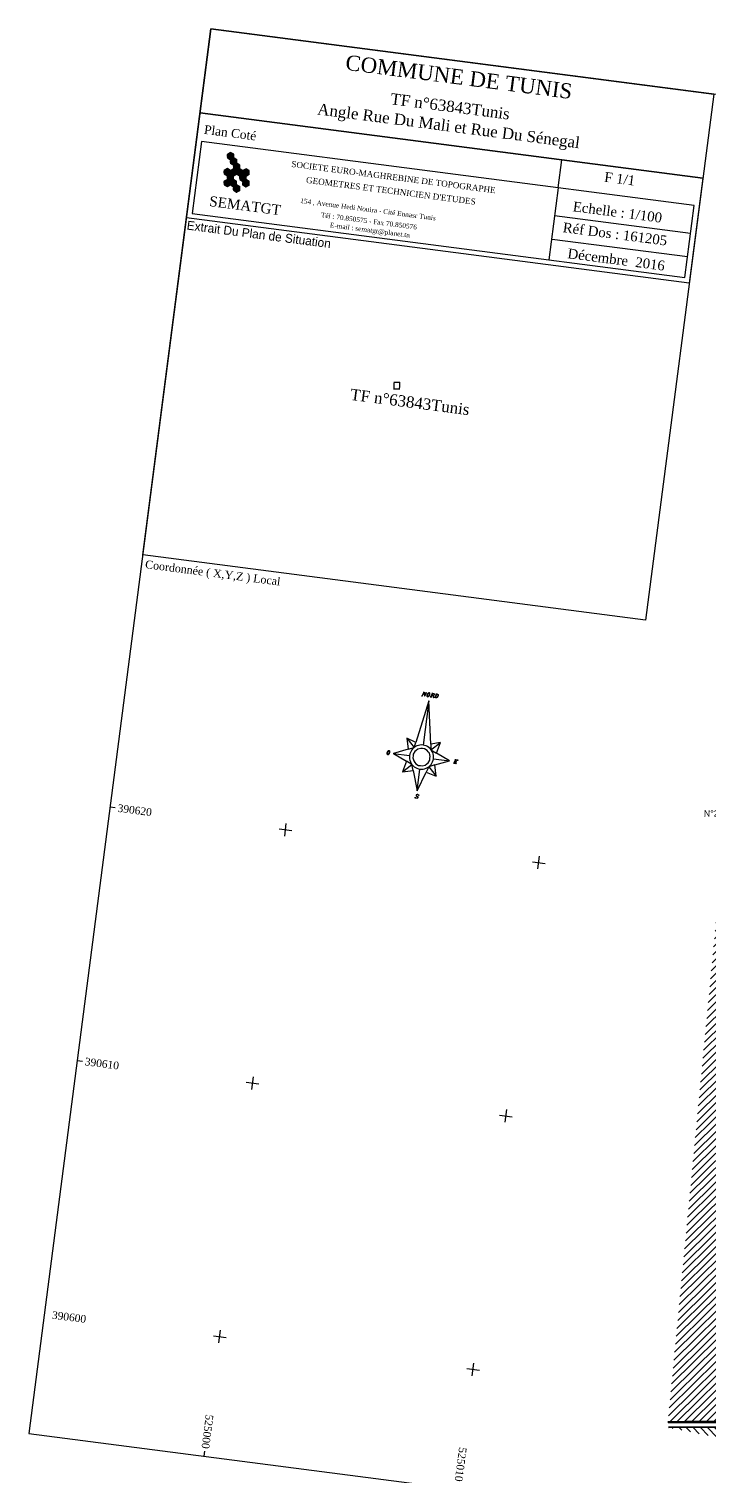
# Model space of a CAD drawing. Header units: millimetres. Extents: x 2804 to 3317, y 6834 to 7064.
# Drawn here: x 3237.6 to 3264.3, y 6948.6 to 7005.3 of the extents above; entities that cross this region are included whole.
import ezdxf
from ezdxf.enums import TextEntityAlignment as Align

# ---------------------------------------------------------------- set-up
doc = ezdxf.new("R2010")
doc.units = ezdxf.units.MM
for name, color, linetype, lineweight in [('Annotation', 7, 'Continuous', 30), ('Bati', 1, 'Continuous', 40), ('cadre', 7, 'Continuous', 30), ('Carroyage(4)', 7, 'Continuous', 30), ('Hachures', 8, 'Continuous', 20), ('Legende', 7, 'Continuous', 30), ('MiseEnPage', 7, 'Continuous', 30), ('Murs', 11, 'Continuous', 40), ('Nord', 7, 'Continuous', 30), ('Toponymie', 6, 'Continuous', 30)]:
    doc.layers.add(name, color=color, linetype=linetype, lineweight=lineweight)
doc.styles.add('ROMANC', font='romantic.ttf')
doc.styles.add('sta', font='LBRITE.TTF')
doc.styles.add('style2', font='swiss.ttf')
doc.styles.add('Times 3.0', font='times.ttf', dxfattribs={"width": 0.99, "height": 0.3})

# ---------------------------------------------------------------- blocks, each defined once
blk = doc.blocks.new('BL2628', base_point=(1.34, 1))
for points in [[(1.25, 1.31), (1.51, 1.31), (1.6, 1.27), (1.63, 1.24), (1.66, 1.16), (1.66, 1.04), (1.63, 0.92), (1.57, 0.8), (1.51, 0.75), (1.45, 0.72), (1.34, 0.69), (1.07, 0.69)], [(1.19, 0.72), (1.09, 0.69)], [(1.19, 0.75), (1.13, 0.69)], [(1.34, 1.31), (1.16, 0.69)], [(1.37, 1.31), (1.19, 0.69)], [(1.19, 0.72), (1.28, 0.69)], [(1.4, 1.31), (1.22, 0.69)], [(1.22, 0.75), (1.25, 0.69)], [(1.28, 1.3), (1.36, 1.27)], [(1.31, 1.3), (1.34, 1.24)], [(1.51, 1.3), (1.57, 1.24), (1.6, 1.16), (1.6, 1.04), (1.57, 0.92), (1.51, 0.8), (1.42, 0.71), (1.34, 0.69)], [(1.42, 1.3), (1.36, 1.24)], [(1.45, 1.3), (1.36, 1.27)], [(1.57, 1.27), (1.6, 1.24), (1.63, 1.16), (1.63, 1.04), (1.6, 0.92), (1.54, 0.8), (1.48, 0.75)]]:
    blk.add_lwpolyline(points)
blk = doc.blocks.new('BL155', base_point=(1.5, 1))
for points in [[(1.5, 1.498), (1.417, 1.026), (1.312, 1.06), (1.343, 0.939), (1.188, 0.873), (1.343, 0.806), (1.312, 0.685), (1.428, 0.714), (1.5, 0.498), (1.572, 0.714), (1.688, 0.685), (1.657, 0.806), (1.812, 0.873), (1.657, 0.939), (1.688, 1.06), (1.583, 1.026), (1.5, 1.498)], [(1.5, 1.498), (1.5, 1.006)], [(1.312, 1.06), (1.406, 0.967)], [(1.343, 0.939), (1.406, 0.967), (1.417, 1.026)], [(1.594, 0.873), (1.594, 0.892), (1.58, 0.926), (1.567, 0.939), (1.553, 0.953), (1.52, 0.967), (1.5, 0.967), (1.48, 0.967), (1.447, 0.953), (1.433, 0.939), (1.42, 0.926), (1.406, 0.892), (1.406, 0.873), (1.406, 0.853), (1.42, 0.82), (1.433, 0.806), (1.447, 0.792), (1.48, 0.779), (1.5, 0.779), (1.52, 0.779), (1.553, 0.792), (1.567, 0.806), (1.58, 0.82), (1.594, 0.853), (1.594, 0.873)], [(1.583, 1.026), (1.593, 0.967), (1.657, 0.939)], [(1.593, 0.967), (1.687, 1.06)], [(1.187, 0.873), (1.367, 0.873)], [(1.427, 0.714), (1.406, 0.779), (1.343, 0.806)], [(1.657, 0.806), (1.593, 0.779), (1.572, 0.714)], [(1.633, 0.873), (1.812, 0.873)], [(1.312, 0.685), (1.406, 0.779)], [(1.5, 0.498), (1.5, 0.74)], [(1.593, 0.779), (1.687, 0.685)]]:
    blk.add_lwpolyline(points)
blk.add_lwpolyline([(1.633, 0.873, 1.002008), (1.367, 0.873, 1.002008), (1.633, 0.873)], format="xyb")
blk = doc.blocks.new('BL2643', base_point=(1.34, 1))
for points in [[(1.34, 1.27), (1.31, 1.21), (1.31, 1.16), (1.34, 1.1), (1.51, 1.01), (1.57, 0.95), (1.6, 0.89), (1.6, 0.8), (1.57, 0.74), (1.54, 0.71), (1.46, 0.69), (1.34, 0.69), (1.25, 0.71), (1.22, 0.74), (1.19, 0.8), (1.19, 0.86), (1.16, 0.69), (1.19, 0.75), (1.22, 0.75)], [(1.66, 1.24), (1.69, 1.24), (1.72, 1.31), (1.69, 1.13), (1.69, 1.19), (1.66, 1.24), (1.63, 1.27), (1.54, 1.31), (1.43, 1.31), (1.34, 1.27), (1.28, 1.22), (1.28, 1.13), (1.31, 1.07), (1.37, 1.01), (1.54, 0.92), (1.57, 0.86), (1.57, 0.78), (1.54, 0.72)], [(1.31, 1.13), (1.34, 1.07), (1.54, 0.95), (1.57, 0.89)]]:
    blk.add_lwpolyline(points)
blk = doc.blocks.new('BL2639', base_point=(1.32, 1))
for points in [[(1.46, 1.31), (1.37, 1.27), (1.31, 1.21), (1.25, 1.13), (1.22, 1.04), (1.19, 0.92), (1.19, 0.83), (1.22, 0.75), (1.25, 0.72), (1.31, 0.69), (1.4, 0.69), (1.48, 0.72), (1.54, 0.78), (1.6, 0.86), (1.63, 0.95), (1.66, 1.07), (1.66, 1.16), (1.63, 1.24), (1.6, 1.27), (1.54, 1.31), (1.46, 1.31)], [(1.34, 1.21), (1.28, 1.13), (1.25, 1.04), (1.22, 0.92), (1.22, 0.8), (1.25, 0.75)], [(1.46, 1.31), (1.4, 1.27), (1.34, 1.19), (1.31, 1.13), (1.28, 1.04), (1.25, 0.92), (1.25, 0.78), (1.28, 0.72), (1.31, 0.69)], [(1.4, 0.69), (1.46, 0.72), (1.51, 0.8), (1.54, 0.86), (1.57, 0.95), (1.6, 1.07), (1.6, 1.21), (1.57, 1.27), (1.54, 1.31)], [(1.51, 0.78), (1.57, 0.86), (1.6, 0.95), (1.63, 1.07), (1.63, 1.19), (1.6, 1.24)]]:
    blk.add_lwpolyline(points)
blk = doc.blocks.new('BL2638', base_point=(1.37, 1))
for points in [[(1.1, 0.69), (1.28, 0.69)], [(1.19, 0.72), (1.13, 0.69)], [(1.37, 1.31), (1.19, 0.72)], [(1.19, 0.72), (1.25, 0.69)], [(1.28, 1.31), (1.43, 1.31)], [(1.31, 1.31), (1.4, 1.27)], [(1.34, 1.31), (1.4, 1.24)], [(1.37, 1.31), (1.57, 0.69)], [(1.4, 1.31), (1.57, 0.78)], [(1.43, 1.31), (1.6, 0.78)], [(1.76, 1.27), (1.6, 0.78), (1.57, 0.69)], [(1.66, 1.31), (1.85, 1.31)], [(1.69, 1.31), (1.76, 1.27)], [(1.82, 1.31), (1.76, 1.27)]]:
    blk.add_lwpolyline(points)
blk = doc.blocks.new('BL2642', base_point=(1.35, 1))
for points in [[(1.1, 0.69), (1.34, 0.69)], [(1.22, 0.72), (1.12, 0.69)], [(1.22, 0.74), (1.16, 0.69)], [(1.37, 1.31), (1.19, 0.69)], [(1.4, 1.31), (1.22, 0.69)], [(1.22, 0.72), (1.31, 0.69)], [(1.43, 1.31), (1.25, 0.69)], [(1.25, 0.74), (1.28, 0.69)], [(1.28, 1.31), (1.6, 1.31), (1.69, 1.27), (1.73, 1.21), (1.73, 1.16), (1.69, 1.07), (1.66, 1.04), (1.57, 1.01), (1.34, 1.01)], [(1.31, 1.31), (1.4, 1.27)], [(1.34, 1.31), (1.37, 1.24)], [(1.46, 1.31), (1.4, 1.24)], [(1.48, 1.31), (1.4, 1.27)], [(1.45, 1.01), (1.51, 0.98), (1.54, 0.95), (1.6, 0.77), (1.63, 0.74), (1.66, 0.74), (1.69, 0.77)], [(1.54, 0.95), (1.57, 0.72), (1.6, 0.69), (1.66, 0.69), (1.69, 0.77), (1.69, 0.8)], [(1.6, 1.31), (1.63, 1.27), (1.66, 1.21), (1.66, 1.16), (1.63, 1.07), (1.57, 1.01)], [(1.6, 0.74), (1.63, 0.72), (1.66, 0.72)], [(1.66, 1.27), (1.69, 1.21), (1.69, 1.16), (1.66, 1.07), (1.63, 1.04)]]:
    blk.add_lwpolyline(points)
blk = doc.blocks.new('BL2629', base_point=(1.34, 1))
for points in [[(1.07, 0.69), (1.51, 0.69), (1.57, 0.83)], [(1.19, 0.72), (1.1, 0.69)], [(1.19, 0.75), (1.13, 0.69)], [(1.34, 1.31), (1.16, 0.69)], [(1.37, 1.31), (1.19, 0.69)], [(1.19, 0.72), (1.28, 0.69)], [(1.4, 1.31), (1.22, 0.69)], [(1.22, 0.75), (1.25, 0.69)], [(1.25, 1.31), (1.7, 1.31), (1.66, 1.13)], [(1.28, 1.3), (1.37, 1.27)], [(1.31, 1.3), (1.34, 1.24)], [(1.31, 1.01), (1.48, 1.01)], [(1.42, 1.3), (1.37, 1.24)], [(1.37, 1.27), (1.45, 1.3)], [(1.48, 1.04), (1.39, 1.01), (1.45, 0.98)], [(1.39, 0.69), (1.51, 0.72)], [(1.48, 1.07), (1.42, 1.01), (1.45, 0.95)], [(1.42, 0.69), (1.51, 0.75)], [(1.51, 1.13), (1.45, 0.89)], [(1.51, 1.13), (1.45, 1.01), (1.45, 0.89)], [(1.45, 0.69), (1.54, 0.77)], [(1.48, 0.69), (1.57, 0.83)], [(1.57, 1.3), (1.66, 1.27)], [(1.6, 1.3), (1.66, 1.24)], [(1.63, 1.3), (1.66, 1.19)], [(1.66, 1.3), (1.66, 1.13)]]:
    blk.add_lwpolyline(points)
blk = doc.blocks.new('nord')
at = {"layer": 'Nord'}
for name, p, xscale, yscale in [('BL155', (-3.2, 16.5), 80, 80), ('BL2638', (-8.7, 61.5), 5.495999999984633, 5.495999999984633), ('BL2639', (-4.9, 61.5), 5.495999999984633, 5.495999999984633), ('BL2642', (-1.2, 61.5), 5.495999999984633, 5.495999999984633), ('BL2628', (2.6, 61.5), 5.495999999984633, 5.495999999984633), ('BL2639', (-33.2, 6.5), 5.495999999984633, 5.495999999984633), ('BL2629', (26.8, 6.5), 5.495999999984633, 5.495999999984633), ('BL2643', (-3.2, -28.5), 5.495999999984633, 5.495999999984633)]:
    blk.add_blockref(name, p, dxfattribs=dict(at, xscale=xscale, yscale=yscale))

msp = doc.modelspace()

# ---------------------------------------------------------------- hatches: boundary and pattern name
at = {"layer": 'Hachures'}
h = msp.add_hatch(dxfattribs=at)
h.set_pattern_fill('_U', color=256, scale=0.2, angle=44.7039, style=0, pattern_type=0)
h.set_pattern_definition([(44.703900622, (-567626.71948, -312887.60499), (-0.140688618296, 0.142150317207), [])])
h.paths.add_polyline_path([(3264.972, 6974.897), (3270.444, 6974.869), (3271.128, 6953.768), (3268.378, 6953.764), (3268.484, 6950.766), (3262.652, 6950.759)])
h = msp.add_hatch(dxfattribs=at)
h.set_pattern_fill('_USER', color=256, scale=0.2, angle=313.9113, style=0, pattern_type=0)
h.set_pattern_definition([(313.911305132, (-567626.71948, -312887.60499), (0.14408285626, 0.1387087976), [])])
h.paths.add_polyline_path([(3291.989, 6944.688), (3293.092, 6944.651), (3293.155, 6950.453), (3292.052, 6950.492), (3288.706, 6950.496), (3280.295, 6950.536), (3275.775, 6950.563), (3271.509, 6950.558), (3262.677, 6950.547)])

# ---------------------------------------------------------------- linework, layer by layer
at = {"color": 1, "const_width": 0.0522, "elevation": -178.68, "flags": 128}
msp.add_lwpolyline([(3251.932, 6991.456), (3252.152, 6991.444), (3252.137, 6991.195), (3251.918, 6991.196)], close=True, dxfattribs=at)
at = {"layer": 'Bati', "const_width": 0.1, "flags": 128}
msp.add_lwpolyline([(3264.972, 6974.897), (3270.444, 6974.869), (3270.955, 6958.694), (3271.128, 6953.768), (3268.378, 6953.764), (3268.484, 6950.766), (3262.652, 6950.759)], dxfattribs=at)
at = {"layer": 'cadre', "color": 161, "linetype": 'Continuous', "true_color": 0x6ea5f2}
for p, q in [((3245.405, 7000.313, -178.68), (3245.555, 7000.429, -178.68)), ((3245.405, 7000.358, -178.68), (3245.491, 7000.423, -178.68)), ((3245.405, 7000.291, -178.68), (3245.571, 7000.419, -178.68)), ((3245.405, 7000.27, -178.68), (3245.587, 7000.41, -178.68)), ((3245.405, 7000.247, -178.68), (3245.603, 7000.4, -178.68)), ((3245.405, 7000.236, -178.68), (3245.611, 7000.395, -178.68)), ((3245.406, 7000.375, -178.68), (3245.405, 7000.235, -178.68)), ((3245.405, 7000.235, -178.68), (3245.526, 7000.163, -178.68)), ((3245.528, 7000.445, -178.68), (3245.406, 7000.375, -178.68)), ((3245.406, 7000.346, -178.68), (3245.53, 7000.444, -178.68)), ((3245.406, 7000.335, -178.68), (3245.539, 7000.438, -178.68)), ((3245.406, 7000.324, -178.68), (3245.546, 7000.434, -178.68)), ((3245.406, 7000.301, -178.68), (3245.562, 7000.424, -178.68)), ((3245.406, 7000.279, -178.68), (3245.579, 7000.415, -178.68)), ((3245.406, 7000.258, -178.68), (3245.596, 7000.406, -178.68)), ((3245.406, 7000.368, -178.68), (3245.439, 7000.394, -178.68)), ((3246.129, 6999.433, -178.68), (3245.406, 7000.365, -178.68)), ((3246.129, 6999.418, -178.68), (3245.406, 7000.351, -178.68)), ((3246.128, 6999.404, -178.68), (3245.406, 7000.337, -178.68)), ((3246.129, 6999.39, -178.68), (3245.406, 7000.322, -178.68)), ((3245.512, 7000.173, -178.68), (3245.406, 7000.307, -178.68)), ((3245.491, 7000.184, -178.68), (3245.406, 7000.293, -178.68)), ((3245.471, 7000.196, -178.68), (3245.406, 7000.279, -178.68)), ((3245.45, 7000.208, -178.68), (3245.406, 7000.266, -178.68)), ((3245.431, 7000.22, -178.68), (3245.406, 7000.252, -178.68)), ((3245.409, 7000.233, -178.68), (3245.406, 7000.238, -178.68)), ((3246.129, 6999.447, -178.68), (3245.408, 7000.376, -178.68)), ((3245.413, 7000.23, -178.68), (3245.619, 7000.391, -178.68)), ((3246.13, 6999.461, -178.68), (3245.417, 7000.38, -178.68)), ((3245.421, 7000.226, -178.68), (3245.627, 7000.386, -178.68)), ((3246.13, 6999.475, -178.68), (3245.423, 7000.385, -178.68)), ((3245.429, 7000.221, -178.68), (3245.637, 7000.381, -178.68)), ((3246.13, 6999.49, -178.68), (3245.431, 7000.389, -178.68)), ((3245.436, 7000.217, -178.68), (3245.644, 7000.377, -178.68)), ((3245.888, 6999.814, -178.68), (3245.439, 7000.395, -178.68)), ((3245.445, 7000.212, -178.68), (3245.649, 7000.369, -178.68)), ((3245.888, 6999.829, -178.68), (3245.446, 7000.399, -178.68)), ((3245.454, 7000.206, -178.68), (3245.65, 7000.359, -178.68)), ((3245.889, 6999.843, -178.68), (3245.455, 7000.402, -178.68)), ((3245.889, 6999.857, -178.68), (3245.462, 7000.408, -178.68)), ((3245.462, 7000.202, -178.68), (3245.649, 7000.347, -178.68)), ((3245.768, 7000.026, -178.68), (3245.469, 7000.411, -178.68)), ((3245.47, 7000.196, -178.68), (3245.65, 7000.336, -178.68)), ((3245.476, 7000.193, -178.68), (3245.649, 7000.326, -178.68)), ((3245.768, 7000.04, -178.68), (3245.477, 7000.415, -178.68)), ((3245.768, 7000.054, -178.68), (3245.485, 7000.421, -178.68)), ((3245.486, 7000.188, -178.68), (3245.648, 7000.314, -178.68)), ((3245.769, 7000.068, -178.68), (3245.492, 7000.424, -178.68)), ((3245.494, 7000.182, -178.68), (3245.649, 7000.304, -178.68)), ((3245.649, 7000.238, -178.68), (3245.5, 7000.429, -178.68)), ((3245.502, 7000.178, -178.68), (3245.649, 7000.292, -178.68)), ((3245.648, 7000.252, -178.68), (3245.508, 7000.434, -178.68)), ((3245.51, 7000.173, -178.68), (3245.649, 7000.281, -178.68)), ((3245.649, 7000.266, -178.68), (3245.515, 7000.438, -178.68)), ((3245.518, 7000.168, -178.68), (3245.649, 7000.271, -178.68)), ((3245.649, 7000.28, -178.68), (3245.523, 7000.441, -178.68)), ((3245.524, 7000.086, -178.68), (3245.685, 7000.211, -178.68)), ((3245.525, 7000.065, -178.68), (3245.702, 7000.201, -178.68)), ((3245.525, 7000.042, -178.68), (3245.718, 7000.191, -178.68)), ((3245.526, 7000.163, -178.68), (3245.648, 7000.259, -178.68)), ((3245.526, 7000.152, -178.68), (3245.649, 7000.248, -178.68)), ((3245.526, 7000.141, -178.68), (3245.649, 7000.237, -178.68)), ((3245.526, 7000.131, -178.68), (3245.653, 7000.229, -178.68)), ((3245.526, 7000.119, -178.68), (3245.662, 7000.225, -178.68)), ((3245.526, 7000.109, -178.68), (3245.67, 7000.22, -178.68)), ((3245.526, 7000.097, -178.68), (3245.678, 7000.215, -178.68)), ((3245.526, 7000.075, -178.68), (3245.694, 7000.205, -178.68)), ((3245.526, 7000.053, -178.68), (3245.71, 7000.195, -178.68)), ((3245.649, 7000.373, -178.68), (3245.528, 7000.445, -178.68)), ((3245.649, 7000.293, -178.68), (3245.535, 7000.441, -178.68)), ((3245.649, 7000.307, -178.68), (3245.555, 7000.428, -178.68)), ((3245.649, 7000.322, -178.68), (3245.576, 7000.416, -178.68)), ((3245.65, 7000.336, -178.68), (3245.596, 7000.405, -178.68)), ((3245.649, 7000.351, -178.68), (3245.617, 7000.392, -178.68)), ((3245.649, 7000.364, -178.68), (3245.637, 7000.381, -178.68)), ((3245.648, 7000.233, -178.68), (3245.649, 7000.373, -178.68)), ((3245.769, 7000.161, -178.68), (3245.648, 7000.233, -178.68)), ((3245.769, 7000.081, -178.68), (3245.656, 7000.228, -178.68)), ((3245.769, 7000.096, -178.68), (3245.676, 7000.216, -178.68)), ((3245.769, 7000.11, -178.68), (3245.697, 7000.204, -178.68)), ((3245.77, 7000.124, -178.68), (3245.717, 7000.192, -178.68)), ((3245.276, 6999.285, -178.68), (3245.924, 6999.787, -178.68)), ((3245.276, 6999.262, -178.68), (3245.94, 6999.778, -178.68)), ((3245.276, 6999.252, -178.68), (3245.948, 6999.773, -178.68)), ((3245.277, 6999.296, -178.68), (3245.916, 6999.793, -178.68)), ((3245.278, 6999.652, -178.68), (3245.45, 6999.784, -178.68)), ((3245.278, 6999.274, -178.68), (3245.931, 6999.783, -178.68)), ((3245.278, 6999.608, -178.68), (3245.483, 6999.765, -178.68)), ((3245.279, 6999.718, -178.68), (3245.401, 6999.813, -178.68)), ((3245.279, 6999.696, -178.68), (3245.419, 6999.805, -178.68)), ((3245.279, 6999.685, -178.68), (3245.426, 6999.798, -178.68)), ((3245.279, 6999.674, -178.68), (3245.434, 6999.794, -178.68)), ((3245.279, 6999.663, -178.68), (3245.442, 6999.79, -178.68)), ((3245.279, 6999.641, -178.68), (3245.459, 6999.78, -178.68)), ((3245.279, 6999.631, -178.68), (3245.467, 6999.775, -178.68)), ((3245.279, 6999.619, -178.68), (3245.475, 6999.771, -178.68)), ((3245.379, 6999.543, -178.68), (3245.279, 6999.674, -178.68)), ((3245.36, 6999.556, -178.68), (3245.279, 6999.66, -178.68)), ((3245.341, 6999.568, -178.68), (3245.279, 6999.646, -178.68)), ((3245.32, 6999.58, -178.68), (3245.279, 6999.632, -178.68)), ((3245.402, 6999.814, -178.68), (3245.28, 6999.745, -178.68)), ((3245.28, 6999.707, -178.68), (3245.41, 6999.808, -178.68)), ((3245.28, 6999.729, -178.68), (3245.349, 6999.783, -178.68)), ((3245.882, 6998.968, -178.68), (3245.28, 6999.745, -178.68)), ((3245.877, 6998.961, -178.68), (3245.28, 6999.73, -178.68)), ((3245.869, 6998.957, -178.68), (3245.28, 6999.716, -178.68)), ((3245.861, 6998.952, -178.68), (3245.28, 6999.702, -178.68)), ((3245.853, 6998.948, -178.68), (3245.28, 6999.688, -178.68)), ((3245.285, 6999.601, -178.68), (3245.49, 6999.76, -178.68)), ((3245.883, 6998.982, -178.68), (3245.287, 6999.748, -178.68)), ((3245.292, 6999.596, -178.68), (3245.499, 6999.757, -178.68)), ((3245.883, 6998.996, -178.68), (3245.295, 6999.753, -178.68)), ((3245.299, 6999.592, -178.68), (3245.508, 6999.752, -178.68)), ((3245.882, 6999.011, -178.68), (3245.303, 6999.757, -178.68)), ((3245.308, 6999.585, -178.68), (3245.515, 6999.746, -178.68)), ((3245.763, 6999.179, -178.68), (3245.311, 6999.762, -178.68)), ((3245.317, 6999.582, -178.68), (3245.523, 6999.741, -178.68)), ((3245.763, 6999.194, -178.68), (3245.318, 6999.766, -178.68)), ((3245.325, 6999.576, -178.68), (3245.575, 6999.772, -178.68)), ((3245.763, 6999.208, -178.68), (3245.327, 6999.77, -178.68)), ((3245.333, 6999.573, -178.68), (3245.627, 6999.8, -178.68)), ((3245.763, 6999.222, -178.68), (3245.334, 6999.774, -178.68)), ((3245.341, 6999.567, -178.68), (3245.857, 6999.967, -178.68)), ((3245.643, 6999.392, -178.68), (3245.341, 6999.779, -178.68)), ((3245.347, 6999.562, -178.68), (3245.865, 6999.963, -178.68)), ((3245.643, 6999.406, -178.68), (3245.349, 6999.783, -178.68)), ((3245.357, 6999.558, -178.68), (3245.873, 6999.959, -178.68)), ((3245.643, 6999.42, -178.68), (3245.357, 6999.788, -178.68)), ((3245.643, 6999.434, -178.68), (3245.364, 6999.793, -178.68)), ((3245.365, 6999.552, -178.68), (3245.882, 6999.954, -178.68)), ((3245.643, 6999.448, -178.68), (3245.372, 6999.797, -178.68)), ((3245.373, 6999.548, -178.68), (3245.889, 6999.949, -178.68)), ((3245.643, 6999.461, -178.68), (3245.379, 6999.802, -178.68)), ((3245.38, 6999.543, -178.68), (3245.889, 6999.938, -178.68)), ((3245.643, 6999.475, -178.68), (3245.388, 6999.805, -178.68)), ((3245.389, 6999.539, -178.68), (3245.89, 6999.927, -178.68)), ((3245.643, 6999.49, -178.68), (3245.395, 6999.809, -178.68)), ((3245.398, 6999.534, -178.68), (3245.889, 6999.916, -178.68)), ((3245.399, 6999.458, -178.68), (3245.889, 6999.838, -178.68)), ((3245.399, 6999.436, -178.68), (3245.889, 6999.815, -178.68)), ((3245.399, 6999.414, -178.68), (3245.898, 6999.802, -178.68)), ((3245.4, 6999.525, -178.68), (3245.889, 6999.905, -178.68)), ((3245.4, 6999.513, -178.68), (3245.89, 6999.894, -178.68)), ((3245.4, 6999.502, -178.68), (3245.889, 6999.882, -178.68)), ((3245.4, 6999.491, -178.68), (3245.889, 6999.872, -178.68)), ((3245.4, 6999.48, -178.68), (3245.889, 6999.86, -178.68)), ((3245.4, 6999.468, -178.68), (3245.888, 6999.849, -178.68)), ((3245.4, 6999.447, -178.68), (3245.888, 6999.827, -178.68)), ((3245.4, 6999.425, -178.68), (3245.891, 6999.806, -178.68)), ((3245.4, 6999.403, -178.68), (3245.907, 6999.796, -178.68)), ((3245.523, 6999.741, -178.68), (3245.402, 6999.814, -178.68)), ((3245.643, 6999.504, -178.68), (3245.405, 6999.812, -178.68)), ((3245.644, 6999.518, -178.68), (3245.426, 6999.8, -178.68)), ((3245.645, 6999.531, -178.68), (3245.445, 6999.787, -178.68)), ((3245.653, 6999.535, -178.68), (3245.466, 6999.775, -178.68)), ((3245.66, 6999.538, -178.68), (3245.485, 6999.764, -178.68)), ((3245.668, 6999.543, -178.68), (3245.507, 6999.751, -178.68)), ((3245.645, 6999.811, -178.68), (3245.523, 6999.741, -178.68)), ((3245.675, 6999.548, -178.68), (3245.523, 6999.743, -178.68)), ((3245.525, 7000.031, -178.68), (3245.726, 7000.186, -178.68)), ((3245.526, 7000.163, -178.68), (3245.525, 7000.023, -178.68)), ((3245.53, 7000.02, -178.68), (3245.525, 7000.027, -178.68)), ((3245.525, 7000.023, -178.68), (3245.646, 6999.952, -178.68)), ((3246.249, 6999.22, -178.68), (3245.526, 7000.152, -178.68)), ((3246.249, 6999.206, -178.68), (3245.526, 7000.138, -178.68)), ((3246.248, 6999.192, -178.68), (3245.526, 7000.124, -178.68)), ((3246.249, 6999.179, -178.68), (3245.526, 7000.11, -178.68)), ((3245.632, 6999.961, -178.68), (3245.526, 7000.096, -178.68)), ((3245.611, 6999.971, -178.68), (3245.526, 7000.082, -178.68)), ((3245.592, 6999.984, -178.68), (3245.526, 7000.069, -178.68)), ((3245.571, 6999.995, -178.68), (3245.526, 7000.055, -178.68)), ((3245.551, 7000.008, -178.68), (3245.526, 7000.041, -178.68)), ((3245.528, 7000.022, -178.68), (3245.735, 7000.182, -178.68)), ((3245.682, 6999.551, -178.68), (3245.533, 6999.747, -178.68)), ((3245.536, 7000.017, -178.68), (3245.743, 7000.177, -178.68)), ((3245.691, 6999.556, -178.68), (3245.54, 6999.751, -178.68)), ((3245.544, 7000.012, -178.68), (3245.751, 7000.172, -178.68)), ((3245.698, 6999.561, -178.68), (3245.548, 6999.755, -178.68)), ((3245.552, 7000.008, -178.68), (3245.759, 7000.168, -178.68)), ((3245.706, 6999.564, -178.68), (3245.555, 6999.76, -178.68)), ((3245.561, 7000.003, -178.68), (3245.765, 7000.163, -178.68)), ((3245.714, 6999.57, -178.68), (3245.562, 6999.764, -178.68)), ((3245.568, 6999.997, -178.68), (3245.77, 7000.154, -178.68)), ((3245.722, 6999.575, -178.68), (3245.571, 6999.769, -178.68)), ((3245.576, 6999.993, -178.68), (3245.768, 7000.143, -178.68)), ((3245.729, 6999.578, -178.68), (3245.578, 6999.773, -178.68)), ((3245.584, 6999.989, -178.68), (3245.77, 7000.132, -178.68)), ((3245.737, 6999.583, -178.68), (3245.586, 6999.776, -178.68)), ((3245.592, 6999.984, -178.68), (3245.768, 7000.121, -178.68)), ((3245.745, 6999.587, -178.68), (3245.592, 6999.781, -178.68)), ((3245.601, 6999.979, -178.68), (3245.769, 7000.109, -178.68)), ((3245.752, 6999.591, -178.68), (3245.601, 6999.786, -178.68)), ((3245.609, 6999.973, -178.68), (3245.769, 7000.098, -178.68)), ((3245.76, 6999.596, -178.68), (3245.609, 6999.789, -178.68)), ((3245.617, 6999.969, -178.68), (3245.769, 7000.087, -178.68)), ((3245.771, 6999.595, -178.68), (3245.617, 6999.794, -178.68)), ((3245.624, 6999.963, -178.68), (3245.769, 7000.076, -178.68)), ((3245.792, 6999.583, -178.68), (3245.624, 6999.799, -178.68)), ((3245.812, 6999.57, -178.68), (3245.632, 6999.804, -178.68)), ((3245.633, 6999.96, -178.68), (3245.769, 7000.065, -178.68)), ((3245.833, 6999.56, -178.68), (3245.64, 6999.808, -178.68)), ((3245.641, 6999.955, -178.68), (3245.768, 7000.054, -178.68)), ((3245.644, 6999.815, -178.68), (3245.85, 6999.973, -178.68)), ((3245.645, 6999.914, -178.68), (3245.776, 7000.015, -178.68)), ((3245.645, 6999.881, -178.68), (3245.801, 7000.002, -178.68)), ((3245.645, 6999.859, -178.68), (3245.817, 6999.991, -178.68)), ((3245.646, 6999.952, -178.68), (3245.645, 6999.811, -178.68)), ((3246.23, 6999.161, -178.68), (3245.645, 6999.913, -178.68)), ((3245.853, 6999.547, -178.68), (3245.645, 6999.815, -178.68)), ((3245.646, 6999.948, -178.68), (3245.768, 7000.044, -178.68)), ((3245.646, 6999.936, -178.68), (3245.768, 7000.032, -178.68)), ((3245.646, 6999.926, -178.68), (3245.769, 7000.021, -178.68)), ((3245.646, 6999.903, -178.68), (3245.785, 7000.012, -178.68)), ((3245.646, 6999.893, -178.68), (3245.792, 7000.005, -178.68)), ((3245.646, 6999.87, -178.68), (3245.808, 6999.996, -178.68)), ((3245.646, 6999.848, -178.68), (3245.825, 6999.987, -178.68)), ((3245.646, 6999.837, -178.68), (3245.833, 6999.983, -178.68)), ((3245.646, 6999.826, -178.68), (3245.842, 6999.978, -178.68)), ((3246.245, 6999.169, -178.68), (3245.646, 6999.942, -178.68)), ((3246.237, 6999.165, -178.68), (3245.646, 6999.927, -178.68)), ((3246.223, 6999.156, -178.68), (3245.646, 6999.899, -178.68)), ((3246.215, 6999.153, -178.68), (3245.646, 6999.884, -178.68)), ((3246.206, 6999.148, -178.68), (3245.646, 6999.87, -178.68)), ((3246.199, 6999.143, -178.68), (3245.646, 6999.857, -178.68)), ((3246.191, 6999.14, -178.68), (3245.646, 6999.843, -178.68)), ((3245.873, 6999.535, -178.68), (3245.646, 6999.829, -178.68)), ((3245.661, 6999.539, -178.68), (3245.956, 6999.768, -178.68)), ((3245.714, 6999.569, -178.68), (3245.964, 6999.763, -178.68)), ((3245.77, 7000.139, -178.68), (3245.736, 7000.18, -178.68)), ((3245.77, 7000.153, -178.68), (3245.757, 7000.168, -178.68)), ((3245.765, 6999.598, -178.68), (3245.972, 6999.759, -178.68)), ((3245.769, 7000.021, -178.68), (3245.769, 7000.161, -178.68)), ((3245.889, 6999.949, -178.68), (3245.769, 7000.021, -178.68)), ((3245.774, 6999.593, -178.68), (3245.98, 6999.755, -178.68)), ((3245.889, 6999.871, -178.68), (3245.776, 7000.015, -178.68)), ((3245.782, 6999.589, -178.68), (3245.988, 6999.748, -178.68)), ((3245.79, 6999.584, -178.68), (3245.997, 6999.745, -178.68)), ((3245.89, 6999.885, -178.68), (3245.796, 7000.004, -178.68)), ((3245.797, 6999.58, -178.68), (3246.006, 6999.739, -178.68)), ((3245.805, 6999.575, -178.68), (3246.028, 6999.746, -178.68)), ((3245.814, 6999.569, -178.68), (3246.08, 6999.776, -178.68)), ((3245.89, 6999.899, -178.68), (3245.817, 6999.991, -178.68)), ((3245.822, 6999.565, -178.68), (3246.132, 6999.806, -178.68)), ((3245.83, 6999.561, -178.68), (3246.139, 6999.801, -178.68)), ((3245.89, 6999.913, -178.68), (3245.837, 6999.98, -178.68)), ((3245.839, 6999.556, -178.68), (3246.148, 6999.795, -178.68)), ((3245.846, 6999.551, -178.68), (3246.157, 6999.791, -178.68)), ((3245.855, 6999.546, -178.68), (3246.165, 6999.786, -178.68)), ((3245.89, 6999.927, -178.68), (3245.858, 6999.968, -178.68)), ((3245.863, 6999.541, -178.68), (3246.172, 6999.782, -178.68)), ((3245.87, 6999.536, -178.68), (3246.18, 6999.777, -178.68)), ((3245.877, 6999.531, -178.68), (3246.188, 6999.772, -178.68)), ((3245.89, 6999.941, -178.68), (3245.878, 6999.956, -178.68)), ((3245.886, 6999.504, -178.68), (3246.214, 6999.758, -178.68)), ((3245.886, 6999.483, -178.68), (3246.229, 6999.749, -178.68)), ((3245.886, 6999.461, -178.68), (3246.245, 6999.738, -178.68)), ((3245.886, 6999.449, -178.68), (3246.253, 6999.734, -178.68)), ((3245.886, 6999.439, -178.68), (3246.253, 6999.723, -178.68)), ((3245.886, 6999.427, -178.68), (3246.253, 6999.711, -178.68)), ((3245.886, 6999.416, -178.68), (3246.253, 6999.701, -178.68)), ((3245.886, 6999.404, -178.68), (3246.252, 6999.69, -178.68)), ((3245.886, 6999.393, -178.68), (3246.253, 6999.679, -178.68)), ((3245.887, 6999.527, -178.68), (3246.197, 6999.768, -178.68)), ((3245.887, 6999.516, -178.68), (3246.205, 6999.762, -178.68)), ((3245.887, 6999.472, -178.68), (3246.237, 6999.743, -178.68)), ((3245.888, 6999.494, -178.68), (3246.22, 6999.753, -178.68)), ((3245.889, 6999.808, -178.68), (3245.889, 6999.949, -178.68)), ((3246.01, 6999.737, -178.68), (3245.889, 6999.808, -178.68)), ((3245.889, 6999.384, -178.68), (3246.252, 6999.667, -178.68)), ((3245.896, 6999.38, -178.68), (3246.253, 6999.655, -178.68)), ((3246.129, 6999.504, -178.68), (3245.897, 6999.803, -178.68)), ((3245.904, 6999.375, -178.68), (3246.252, 6999.645, -178.68)), ((3245.913, 6999.371, -178.68), (3246.253, 6999.633, -178.68)), ((3246.13, 6999.518, -178.68), (3245.918, 6999.792, -178.68)), ((3245.92, 6999.366, -178.68), (3246.252, 6999.622, -178.68)), ((3246.134, 6999.527, -178.68), (3245.938, 6999.779, -178.68)), ((3246.141, 6999.53, -178.68), (3245.958, 6999.767, -178.68)), ((3246.149, 6999.536, -178.68), (3245.979, 6999.755, -178.68)), ((3246.156, 6999.54, -178.68), (3245.999, 6999.744, -178.68)), ((3246.132, 6999.806, -178.68), (3246.01, 6999.737, -178.68)), ((3246.165, 6999.543, -178.68), (3246.014, 6999.739, -178.68)), ((3246.172, 6999.548, -178.68), (3246.021, 6999.743, -178.68)), ((3246.18, 6999.553, -178.68), (3246.029, 6999.747, -178.68)), ((3246.187, 6999.556, -178.68), (3246.036, 6999.752, -178.68)), ((3246.196, 6999.561, -178.68), (3246.044, 6999.755, -178.68)), ((3246.203, 6999.565, -178.68), (3246.051, 6999.76, -178.68)), ((3246.21, 6999.57, -178.68), (3246.059, 6999.765, -178.68)), ((3246.218, 6999.574, -178.68), (3246.067, 6999.768, -178.68)), ((3246.225, 6999.578, -178.68), (3246.075, 6999.773, -178.68)), ((3246.233, 6999.583, -178.68), (3246.083, 6999.778, -178.68)), ((3246.242, 6999.588, -178.68), (3246.09, 6999.781, -178.68)), ((3246.249, 6999.591, -178.68), (3246.098, 6999.786, -178.68)), ((3246.252, 6999.602, -178.68), (3246.105, 6999.79, -178.68)), ((3246.252, 6999.616, -178.68), (3246.113, 6999.794, -178.68)), ((3246.251, 6999.63, -178.68), (3246.121, 6999.799, -178.68)), ((3246.252, 6999.644, -178.68), (3246.127, 6999.803, -178.68)), ((3246.253, 6999.734, -178.68), (3246.132, 6999.806, -178.68)), ((3246.252, 6999.658, -178.68), (3246.143, 6999.799, -178.68)), ((3246.251, 6999.673, -178.68), (3246.164, 6999.787, -178.68)), ((3246.252, 6999.687, -178.68), (3246.184, 6999.774, -178.68)), ((3246.253, 6999.701, -178.68), (3246.205, 6999.762, -178.68)), ((3246.253, 6999.715, -178.68), (3246.225, 6999.75, -178.68)), ((3246.253, 6999.729, -178.68), (3246.246, 6999.738, -178.68)), ((3246.252, 6999.594, -178.68), (3246.253, 6999.734, -178.68)), ((3245.276, 6999.24, -178.68), (3245.644, 6999.526, -178.68)), ((3245.276, 6999.219, -178.68), (3245.643, 6999.503, -178.68)), ((3245.276, 6999.208, -178.68), (3245.643, 6999.492, -178.68)), ((3245.276, 6999.197, -178.68), (3245.643, 6999.481, -178.68)), ((3245.276, 6999.186, -178.68), (3245.643, 6999.469, -178.68)), ((3245.277, 6999.322, -178.68), (3245.276, 6999.182, -178.68)), ((3245.411, 6999.12, -178.68), (3245.276, 6999.293, -178.68)), ((3245.396, 6999.11, -178.68), (3245.276, 6999.265, -178.68)), ((3245.375, 6999.122, -178.68), (3245.276, 6999.251, -178.68)), ((3245.334, 6999.148, -178.68), (3245.276, 6999.224, -178.68)), ((3245.314, 6999.16, -178.68), (3245.276, 6999.21, -178.68)), ((3245.294, 6999.171, -178.68), (3245.276, 6999.195, -178.68)), ((3245.276, 6999.182, -178.68), (3245.397, 6999.11, -178.68)), ((3245.277, 6999.231, -178.68), (3245.642, 6999.515, -178.68)), ((3245.399, 6999.392, -178.68), (3245.277, 6999.322, -178.68)), ((3245.277, 6999.307, -178.68), (3245.346, 6999.362, -178.68)), ((3245.277, 6999.319, -178.68), (3245.295, 6999.333, -178.68)), ((3245.427, 6999.128, -178.68), (3245.277, 6999.321, -178.68)), ((3245.419, 6999.123, -178.68), (3245.277, 6999.307, -178.68)), ((3245.404, 6999.114, -178.68), (3245.277, 6999.279, -178.68)), ((3245.355, 6999.135, -178.68), (3245.277, 6999.238, -178.68)), ((3245.279, 6999.604, -178.68), (3245.4, 6999.532, -178.68)), ((3245.281, 6999.178, -178.68), (3245.643, 6999.46, -178.68)), ((3245.435, 6999.132, -178.68), (3245.284, 6999.326, -178.68)), ((3245.291, 6999.174, -178.68), (3245.643, 6999.448, -178.68)), ((3245.441, 6999.136, -178.68), (3245.292, 6999.332, -178.68)), ((3245.298, 6999.17, -178.68), (3245.643, 6999.438, -178.68)), ((3245.45, 6999.141, -178.68), (3245.299, 6999.335, -178.68)), ((3245.305, 6999.164, -178.68), (3245.643, 6999.426, -178.68)), ((3245.458, 6999.144, -178.68), (3245.307, 6999.34, -178.68)), ((3245.313, 6999.16, -178.68), (3245.642, 6999.415, -178.68)), ((3245.466, 6999.149, -178.68), (3245.315, 6999.345, -178.68)), ((3245.321, 6999.155, -178.68), (3245.642, 6999.404, -178.68)), ((3245.474, 6999.154, -178.68), (3245.321, 6999.348, -178.68)), ((3245.33, 6999.15, -178.68), (3245.643, 6999.393, -178.68)), ((3245.481, 6999.157, -178.68), (3245.33, 6999.353, -178.68)), ((3245.337, 6999.145, -178.68), (3245.648, 6999.385, -178.68)), ((3245.489, 6999.163, -178.68), (3245.337, 6999.358, -178.68)), ((3245.496, 6999.167, -178.68), (3245.344, 6999.361, -178.68)), ((3245.346, 6999.14, -178.68), (3245.656, 6999.381, -178.68)), ((3245.504, 6999.17, -178.68), (3245.353, 6999.366, -178.68)), ((3245.354, 6999.136, -178.68), (3245.664, 6999.376, -178.68)), ((3245.511, 6999.175, -178.68), (3245.361, 6999.37, -178.68)), ((3245.362, 6999.13, -178.68), (3245.672, 6999.372, -178.68)), ((3245.52, 6999.179, -178.68), (3245.369, 6999.375, -178.68)), ((3245.37, 6999.127, -178.68), (3245.679, 6999.367, -178.68)), ((3245.54, 6999.167, -178.68), (3245.376, 6999.379, -178.68)), ((3245.378, 6999.121, -178.68), (3245.688, 6999.362, -178.68)), ((3245.561, 6999.154, -178.68), (3245.383, 6999.383, -178.68)), ((3245.386, 6999.117, -178.68), (3245.696, 6999.357, -178.68)), ((3245.582, 6999.142, -178.68), (3245.391, 6999.387, -178.68)), ((3245.394, 6999.111, -178.68), (3245.704, 6999.352, -178.68)), ((3245.397, 6999.11, -178.68), (3245.519, 6999.18, -178.68)), ((3245.4, 6999.532, -178.68), (3245.399, 6999.392, -178.68)), ((3245.808, 6998.923, -178.68), (3245.399, 6999.448, -178.68)), ((3245.8, 6998.917, -178.68), (3245.399, 6999.435, -178.68)), ((3245.792, 6998.914, -178.68), (3245.399, 6999.42, -178.68)), ((3245.623, 6999.119, -178.68), (3245.399, 6999.406, -178.68)), ((3245.602, 6999.13, -178.68), (3245.399, 6999.392, -178.68)), ((3245.845, 6998.943, -178.68), (3245.4, 6999.518, -178.68)), ((3245.838, 6998.939, -178.68), (3245.4, 6999.504, -178.68)), ((3245.829, 6998.936, -178.68), (3245.4, 6999.49, -178.68)), ((3245.823, 6998.93, -178.68), (3245.4, 6999.476, -178.68)), ((3245.815, 6998.926, -178.68), (3245.4, 6999.462, -178.68)), ((3245.433, 6999.132, -178.68), (3245.712, 6999.348, -178.68)), ((3245.486, 6999.161, -178.68), (3245.721, 6999.342, -178.68)), ((3245.519, 6999.18, -178.68), (3245.64, 6999.107, -178.68)), ((3245.522, 6999.177, -178.68), (3245.729, 6999.337, -178.68)), ((3245.53, 6999.173, -178.68), (3245.736, 6999.333, -178.68)), ((3245.538, 6999.169, -178.68), (3245.744, 6999.328, -178.68)), ((3245.546, 6999.164, -178.68), (3245.753, 6999.324, -178.68)), ((3245.554, 6999.159, -178.68), (3245.761, 6999.318, -178.68)), ((3245.562, 6999.153, -178.68), (3245.763, 6999.31, -178.68)), ((3245.571, 6999.15, -178.68), (3245.763, 6999.298, -178.68)), ((3245.579, 6999.144, -178.68), (3245.763, 6999.287, -178.68)), ((3245.587, 6999.139, -178.68), (3245.763, 6999.276, -178.68)), ((3245.594, 6999.135, -178.68), (3245.763, 6999.265, -178.68)), ((3245.602, 6999.13, -178.68), (3245.763, 6999.254, -178.68)), ((3245.611, 6999.125, -178.68), (3245.762, 6999.243, -178.68)), ((3245.62, 6999.12, -178.68), (3245.763, 6999.232, -178.68)), ((3245.626, 6999.116, -178.68), (3245.763, 6999.221, -178.68)), ((3245.635, 6999.111, -178.68), (3245.763, 6999.21, -178.68)), ((3245.639, 6999.071, -178.68), (3245.771, 6999.173, -178.68)), ((3245.639, 6999.026, -178.68), (3245.803, 6999.152, -178.68)), ((3245.639, 6999.015, -178.68), (3245.811, 6999.148, -178.68)), ((3245.639, 6999.005, -178.68), (3245.819, 6999.143, -178.68)), ((3245.639, 6998.982, -178.68), (3245.834, 6999.134, -178.68)), ((3245.639, 6998.971, -178.68), (3245.843, 6999.129, -178.68)), ((3245.64, 6999.107, -178.68), (3245.639, 6998.968, -178.68)), ((3245.784, 6998.91, -178.68), (3245.639, 6999.096, -178.68)), ((3245.64, 6999.104, -178.68), (3245.762, 6999.199, -178.68)), ((3245.64, 6999.093, -178.68), (3245.763, 6999.187, -178.68)), ((3245.64, 6999.081, -178.68), (3245.762, 6999.176, -178.68)), ((3245.64, 6999.06, -178.68), (3245.779, 6999.167, -178.68)), ((3245.64, 6999.048, -178.68), (3245.787, 6999.163, -178.68)), ((3245.64, 6999.037, -178.68), (3245.795, 6999.158, -178.68)), ((3245.64, 6998.993, -178.68), (3245.827, 6999.139, -178.68)), ((3245.776, 6998.905, -178.68), (3245.64, 6999.081, -178.68)), ((3245.769, 6998.901, -178.68), (3245.64, 6999.067, -178.68)), ((3245.642, 6999.389, -178.68), (3245.643, 6999.53, -178.68)), ((3245.763, 6999.318, -178.68), (3245.642, 6999.389, -178.68)), ((3245.643, 6999.53, -178.68), (3245.765, 6999.598, -178.68)), ((3245.763, 6999.236, -178.68), (3245.645, 6999.386, -178.68)), ((3245.645, 6998.963, -178.68), (3245.852, 6999.125, -178.68)), ((3245.653, 6998.96, -178.68), (3245.86, 6999.119, -178.68)), ((3245.66, 6998.954, -178.68), (3245.868, 6999.115, -178.68)), ((3245.763, 6999.251, -178.68), (3245.667, 6999.374, -178.68)), ((3245.669, 6998.949, -178.68), (3245.876, 6999.109, -178.68)), ((3245.677, 6998.944, -178.68), (3245.883, 6999.105, -178.68)), ((3245.685, 6998.94, -178.68), (3245.884, 6999.094, -178.68)), ((3245.763, 6999.264, -178.68), (3245.686, 6999.363, -178.68)), ((3245.693, 6998.935, -178.68), (3245.883, 6999.083, -178.68)), ((3245.701, 6998.93, -178.68), (3245.883, 6999.071, -178.68)), ((3245.763, 6999.278, -178.68), (3245.707, 6999.351, -178.68)), ((3245.709, 6998.926, -178.68), (3245.883, 6999.061, -178.68)), ((3245.763, 6999.293, -178.68), (3245.727, 6999.338, -178.68)), ((3245.763, 6999.307, -178.68), (3245.748, 6999.327, -178.68)), ((3245.762, 6999.176, -178.68), (3245.763, 6999.318, -178.68)), ((3245.883, 6999.106, -178.68), (3245.762, 6999.176, -178.68)), ((3245.765, 6999.598, -178.68), (3245.887, 6999.527, -178.68)), ((3245.883, 6999.025, -178.68), (3245.766, 6999.174, -178.68)), ((3245.883, 6999.039, -178.68), (3245.787, 6999.163, -178.68)), ((3245.883, 6999.053, -178.68), (3245.807, 6999.15, -178.68)), ((3245.883, 6999.067, -178.68), (3245.828, 6999.138, -178.68)), ((3245.883, 6999.081, -178.68), (3245.848, 6999.126, -178.68)), ((3245.883, 6999.095, -178.68), (3245.869, 6999.114, -178.68)), ((3245.882, 6998.964, -178.68), (3245.883, 6999.106, -178.68)), ((3245.892, 6999.382, -178.68), (3245.884, 6999.39, -178.68)), ((3245.887, 6999.527, -178.68), (3245.885, 6999.386, -178.68)), ((3246.168, 6999.127, -178.68), (3245.885, 6999.491, -178.68)), ((3245.913, 6999.371, -178.68), (3245.885, 6999.404, -178.68)), ((3245.885, 6999.386, -178.68), (3246.006, 6999.315, -178.68)), ((3246.183, 6999.135, -178.68), (3245.886, 6999.519, -178.68)), ((3246.176, 6999.131, -178.68), (3245.886, 6999.504, -178.68)), ((3246.16, 6999.122, -178.68), (3245.886, 6999.475, -178.68)), ((3245.994, 6999.323, -178.68), (3245.886, 6999.461, -178.68)), ((3245.974, 6999.334, -178.68), (3245.886, 6999.447, -178.68)), ((3245.953, 6999.347, -178.68), (3245.886, 6999.433, -178.68)), ((3245.933, 6999.359, -178.68), (3245.886, 6999.419, -178.68)), ((3245.929, 6999.361, -178.68), (3246.13, 6999.517, -178.68)), ((3245.937, 6999.356, -178.68), (3246.131, 6999.506, -178.68)), ((3245.945, 6999.351, -178.68), (3246.13, 6999.495, -178.68)), ((3245.953, 6999.347, -178.68), (3246.13, 6999.483, -178.68)), ((3245.961, 6999.341, -178.68), (3246.129, 6999.473, -178.68)), ((3245.969, 6999.338, -178.68), (3246.13, 6999.461, -178.68)), ((3245.977, 6999.332, -178.68), (3246.129, 6999.45, -178.68)), ((3245.985, 6999.327, -178.68), (3246.13, 6999.439, -178.68)), ((3245.994, 6999.323, -178.68), (3246.129, 6999.427, -178.68)), ((3246.001, 6999.318, -178.68), (3246.129, 6999.416, -178.68)), ((3246.005, 6999.256, -178.68), (3246.153, 6999.37, -178.68)), ((3246.005, 6999.188, -178.68), (3246.201, 6999.34, -178.68)), ((3246.006, 6999.315, -178.68), (3246.005, 6999.174, -178.68)), ((3246.033, 6999.158, -178.68), (3246.005, 6999.193, -178.68)), ((3246.005, 6999.174, -178.68), (3246.127, 6999.103, -178.68)), ((3246.006, 6999.3, -178.68), (3246.129, 6999.394, -178.68)), ((3246.006, 6999.277, -178.68), (3246.137, 6999.38, -178.68)), ((3246.006, 6999.244, -178.68), (3246.161, 6999.364, -178.68)), ((3246.006, 6999.233, -178.68), (3246.17, 6999.36, -178.68)), ((3246.006, 6999.221, -178.68), (3246.178, 6999.355, -178.68)), ((3246.006, 6999.211, -178.68), (3246.185, 6999.35, -178.68)), ((3246.006, 6999.199, -178.68), (3246.193, 6999.346, -178.68)), ((3246.006, 6999.177, -178.68), (3246.209, 6999.336, -178.68)), ((3246.153, 6999.118, -178.68), (3246.006, 6999.306, -178.68)), ((3246.146, 6999.113, -178.68), (3246.006, 6999.292, -178.68)), ((3246.137, 6999.109, -178.68), (3246.006, 6999.278, -178.68)), ((3246.129, 6999.104, -178.68), (3246.006, 6999.264, -178.68)), ((3246.115, 6999.109, -178.68), (3246.006, 6999.25, -178.68)), ((3246.094, 6999.122, -178.68), (3246.006, 6999.236, -178.68)), ((3246.074, 6999.134, -178.68), (3246.006, 6999.221, -178.68)), ((3246.054, 6999.146, -178.68), (3246.006, 6999.207, -178.68)), ((3246.013, 6999.17, -178.68), (3246.006, 6999.179, -178.68)), ((3246.007, 6999.311, -178.68), (3246.129, 6999.405, -178.68)), ((3246.007, 6999.289, -178.68), (3246.129, 6999.383, -178.68)), ((3246.007, 6999.267, -178.68), (3246.145, 6999.373, -178.68)), ((3246.011, 6999.17, -178.68), (3246.218, 6999.331, -178.68)), ((3246.02, 6999.167, -178.68), (3246.226, 6999.327, -178.68)), ((3246.028, 6999.16, -178.68), (3246.234, 6999.322, -178.68)), ((3246.036, 6999.157, -178.68), (3246.242, 6999.316, -178.68)), ((3246.043, 6999.152, -178.68), (3246.25, 6999.312, -178.68)), ((3246.051, 6999.147, -178.68), (3246.25, 6999.301, -178.68)), ((3246.059, 6999.141, -178.68), (3246.25, 6999.29, -178.68)), ((3246.068, 6999.138, -178.68), (3246.25, 6999.278, -178.68)), ((3246.076, 6999.133, -178.68), (3246.25, 6999.268, -178.68)), ((3246.084, 6999.129, -178.68), (3246.25, 6999.255, -178.68)), ((3246.092, 6999.123, -178.68), (3246.249, 6999.245, -178.68)), ((3246.1, 6999.118, -178.68), (3246.25, 6999.233, -178.68)), ((3246.109, 6999.114, -178.68), (3246.249, 6999.222, -178.68)), ((3246.117, 6999.108, -178.68), (3246.249, 6999.211, -178.68)), ((3246.123, 6999.104, -178.68), (3246.249, 6999.2, -178.68)), ((3246.127, 6999.103, -178.68), (3246.248, 6999.172, -178.68)), ((3246.129, 6999.383, -178.68), (3246.13, 6999.525, -178.68)), ((3246.249, 6999.313, -178.68), (3246.129, 6999.383, -178.68)), ((3246.13, 6999.525, -178.68), (3246.252, 6999.594, -178.68)), ((3246.249, 6999.234, -178.68), (3246.139, 6999.379, -178.68)), ((3246.25, 6999.248, -178.68), (3246.159, 6999.366, -178.68)), ((3246.164, 6999.124, -178.68), (3246.248, 6999.19, -178.68)), ((3246.166, 6999.545, -178.68), (3246.252, 6999.611, -178.68)), ((3246.25, 6999.263, -178.68), (3246.18, 6999.354, -178.68)), ((3246.25, 6999.277, -178.68), (3246.2, 6999.342, -178.68)), ((3246.217, 6999.154, -178.68), (3246.249, 6999.179, -178.68)), ((3246.219, 6999.575, -178.68), (3246.252, 6999.601, -178.68)), ((3246.25, 6999.291, -178.68), (3246.22, 6999.33, -178.68)), ((3246.25, 6999.306, -178.68), (3246.24, 6999.317, -178.68)), ((3246.248, 6999.172, -178.68), (3246.249, 6999.313, -178.68)), ((3245.761, 6998.897, -178.68), (3245.638, 6999.053, -178.68)), ((3245.702, 6998.931, -178.68), (3245.638, 6999.011, -178.68)), ((3245.682, 6998.942, -178.68), (3245.638, 6998.997, -178.68)), ((3245.744, 6998.906, -178.68), (3245.639, 6999.04, -178.68)), ((3245.722, 6998.917, -178.68), (3245.639, 6999.026, -178.68)), ((3245.66, 6998.954, -178.68), (3245.639, 6998.983, -178.68)), ((3245.641, 6998.966, -178.68), (3245.639, 6998.968, -178.68)), ((3245.639, 6998.968, -178.68), (3245.76, 6998.896, -178.68)), ((3245.718, 6998.921, -178.68), (3245.883, 6999.049, -178.68)), ((3245.726, 6998.915, -178.68), (3245.883, 6999.039, -178.68)), ((3245.734, 6998.911, -178.68), (3245.883, 6999.027, -178.68)), ((3245.743, 6998.907, -178.68), (3245.883, 6999.016, -178.68)), ((3245.749, 6998.902, -178.68), (3245.883, 6999.005, -178.68)), ((3245.758, 6998.897, -178.68), (3245.883, 6998.993, -178.68)), ((3245.76, 6998.896, -178.68), (3245.882, 6998.964, -178.68)), ((3245.798, 6998.917, -178.68), (3245.883, 6998.982, -178.68)), ((3245.85, 6998.947, -178.68), (3245.882, 6998.971, -178.68))]:
    msp.add_line(p, q, dxfattribs=at)
at = {"layer": 'cadre', "linetype": 'Continuous'}
msp.add_line((3258.352, 6999.063, -178.68), (3258.494, 7000.158, -178.68), dxfattribs=at)
at = {"layer": 'cadre', "color": 7, "linetype": 'Continuous'}
msp.add_line((3258.352, 6999.063, -178.68), (3257.987, 6996.247, -178.68), dxfattribs=at)
at = {"layer": 'cadre'}
for p, q in [((3258.211, 6997.976, -178.68), (3263.536, 6997.286, -178.68)), ((3258.119, 6997.056, -178.68), (3263.418, 6996.369, -178.68))]:
    msp.add_line(p, q, dxfattribs=at)
at = {"layer": 'cadre', "color": 7, "elevation": -3.283}
msp.add_lwpolyline([(3244.756, 7005.28), (3264.447, 7002.726), (3261.769, 6982.146), (3242.087, 6984.698)], close=True, dxfattribs=at)
at = {"layer": 'cadre', "elevation": -3.283}
msp.add_lwpolyline([(3263.488, 6995.328), (3243.796, 6997.882), (3244.33, 7001.995), (3264.021, 6999.441)], close=True, dxfattribs=at)
at = {"layer": 'cadre', "color": 7, "elevation": -178.68}
msp.add_lwpolyline([(3264.021, 6999.441), (3244.33, 7001.995)], dxfattribs=at)
at = {"layer": 'cadre', "color": 7, "linetype": 'Continuous', "elevation": -3.283}
msp.add_lwpolyline([(3244.023, 6998.058), (3263.312, 6995.557), (3263.677, 6998.372), (3244.388, 7000.873)], close=True, dxfattribs=at)
at = {"layer": 'Carroyage(4)'}
for p, q in [((3240.808, 6974.833, -3.283), (3241.006, 6974.808, -3.283)), ((3247.643, 6973.695, -3.283), (3247.708, 6974.191, -3.283)), ((3247.427, 6973.975, -3.283), (3247.923, 6973.911, -3.283)), ((3257.344, 6972.689, -3.283), (3257.84, 6972.625, -3.283)), ((3257.56, 6972.409, -3.283), (3257.624, 6972.905, -3.283)), ((3239.522, 6964.916, -3.283), (3239.72, 6964.891, -3.283)), ((3246.141, 6964.058, -3.283), (3246.637, 6963.994, -3.283)), ((3246.357, 6963.778, -3.283), (3246.422, 6964.274, -3.283)), ((3256.274, 6962.492, -3.283), (3256.338, 6962.988, -3.283)), ((3256.058, 6962.772, -3.283), (3256.554, 6962.708, -3.283)), ((3245.071, 6953.861, -3.283), (3245.136, 6954.357, -3.283)), ((3244.855, 6954.141, -3.283), (3245.351, 6954.077, -3.283)), ((3254.772, 6952.855, -3.283), (3255.268, 6952.791, -3.283)), ((3254.988, 6952.575, -3.283), (3255.052, 6953.071, -3.283)), ((3244.496, 6949.423, -3.283), (3244.521, 6949.621, -3.283))]:
    msp.add_line(p, q, dxfattribs=at)
at = {"layer": 'MiseEnPage', "elevation": -3.283}
msp.add_lwpolyline([(3237.628, 6950.314), (3309.999, 6940.929), (3317.127, 6995.895), (3244.756, 7005.28)], close=True, dxfattribs=at)
msp.add_lwpolyline([(3237.628, 6950.314), (3309.999, 6940.929), (3317.127, 6995.895), (3244.756, 7005.28)], close=True, dxfattribs=at)
msp.add_lwpolyline([(3237.628, 6950.314), (3309.999, 6940.929), (3317.127, 6995.895), (3244.756, 7005.28)], close=True, dxfattribs=at)
at = {"layer": 'Murs', "elevation": 2.965, "flags": 128}
msp.add_lwpolyline([(3271.234, 6950.77), (3262.652, 6950.759)], dxfattribs=at)
at = {"layer": 'Murs', "flags": 128}
msp.add_lwpolyline([(3271.509, 6950.558), (3262.677, 6950.547)], dxfattribs=at)

# ---------------------------------------------------------------- block references
at = {"layer": 'Toponymie', "xscale": 0.04446750040395549, "yscale": 0.04446750040395549, "zscale": 0.2223375018372167, "rotation": 352.5393832375282}
msp.add_blockref('nord', (3253.106, 6976.486, -3.283), dxfattribs=at)

# ---------------------------------------------------------------- texts
at = {"layer": 'Annotation', "style": 'Times 3.0', "width": 0.99}
msp.add_text('Coordonnée ( X,Y,Z ) Local', height=0.31321, rotation=352.6113, dxfattribs=at).set_placement((3242.166, 6984.181, -354.077))
at = {"layer": 'cadre', "linetype": 'Continuous', "style": 'ROMANC'}
for s, height, p in [('COMMUNE DE TUNIS', 0.59196, (3258.901, 7002.829, -178.68)), ('TF n°63843Tunis', 0.43849, (3256.455, 7001.95, -178.68)), ('Angle Rue Du Mali et Rue Du Sénegal', 0.43849, (3259.201, 7000.824, -178.68)), ('Plan Coté', 0.3475, (3246.53, 7001.086, -178.68))]:
    msp.add_text(s, height=height, rotation=352.6113, dxfattribs=at).set_placement(p, align=Align.MIDDLE_RIGHT)
for s, height, p in [('SOCIETE EURO-MAGHREBINE DE TOPOGRAPHE', 0.23692, (3247.894, 6999.883, -177.871)), ("GEOMETRES ET TECHNICIEN D'ETUDES", 0.23692, (3248.469, 6999.258, -177.871)), ('154 , Avenue Hedi Nouira - Cité Ennasr Tunis', 0.18797, (3248.243, 6998.472, -178.68)), ('Tél : 70.850575 - Fax 70.850576', 0.18797, (3249.053, 6997.912, -178.68)), ('E-mail : sematgt@planet.tn', 0.18797, (3249.405, 6997.521, -178.68))]:
    msp.add_text(s, height=height, rotation=352.6113, dxfattribs=at).set_placement(p)
at = {"layer": 'cadre', "color": 7, "linetype": 'Continuous', "style": 'ROMANC'}
msp.add_text('F 1/1', height=0.3843, rotation=352.6113, dxfattribs=at).set_placement((3261.365, 6999.34, -178.68), align=Align.MIDDLE_RIGHT)
at = {"layer": 'cadre', "color": 161, "linetype": 'Continuous', "true_color": 0x6ea5f2, "style": 'ROMANC'}
msp.add_text('SEMATGT', height=0.3952, rotation=352.6113, dxfattribs=at).set_placement((3246.094, 6998.367, -221.273), align=Align.MIDDLE)
at = {"layer": 'cadre', "color": 7, "linetype": 'Continuous', "style": 'ROMANC'}
for s, p in [('Echelle : 1/100', (3260.678, 6998.12, -178.68)), ('Réf Dos : 161205', (3260.582, 6997.267, -178.68)), ('Décembre  2016', (3260.63, 6996.265, -178.68))]:
    msp.add_text(s, height=0.38425, rotation=352.6113, dxfattribs=at).set_placement(p, align=Align.MIDDLE)
at = {"layer": 'cadre', "color": 1, "linetype": 'Continuous', "style": 'ROMANC'}
msp.add_text('TF n°63843Tunis', height=0.43849, rotation=352.6113, dxfattribs=at).set_placement((3254.88, 6990.38, -178.68), align=Align.MIDDLE_RIGHT)
at = {"layer": 'Carroyage(4)', "style": 'Times 3.0', "width": 0.99}
for s, p in [('390620', (3241.086, 6974.646, -3.283)), ('390610', (3239.8, 6964.729, -3.283)), ('390600', (3238.514, 6954.812, -3.283))]:
    msp.add_text(s, height=0.3, rotation=352.6113, dxfattribs=at).set_placement(p)
for s, p in [('525000', (3244.386, 6949.74, -3.283)), ('525010', (3254.303, 6948.454, -3.283))]:
    msp.add_text(s, height=0.3, rotation=262.6113, dxfattribs=at).set_placement(p, align=Align.RIGHT)
at = {"layer": 'Legende', "style": 'sta'}
msp.add_text('Extrait Du Plan de Situation', height=0.34749, rotation=352.6113, dxfattribs=at).set_placement((3243.793, 6997.432, -178.68))
at = {"layer": 'Toponymie', "style": 'style2'}
msp.add_text('N°2', height=0.25, rotation=359.7295, dxfattribs=at).set_placement((3264.055, 6974.458, -47.552))

doc.saveas('drawing.dxf')
